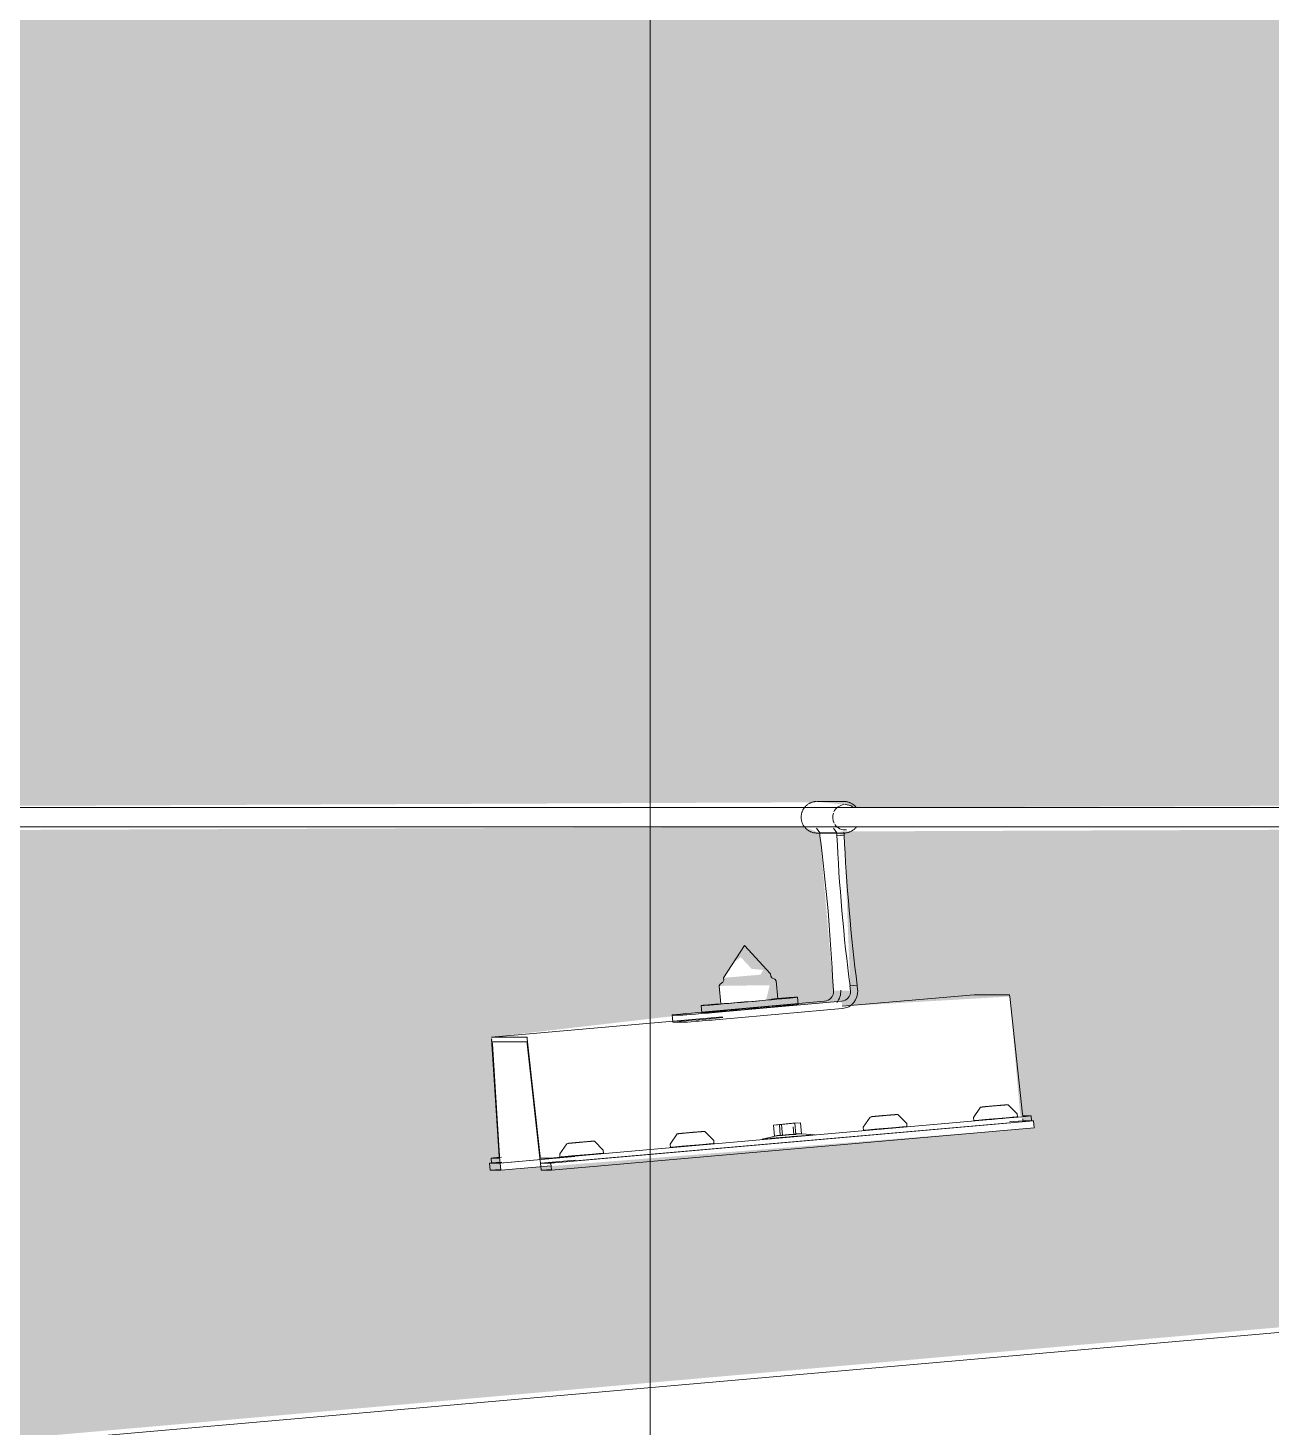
# Model space of a CAD drawing. Header units: millimetres. Extents: x 4237772 to 4686020, y -673 to 29459.
# Drawn here: x 4475789 to 4476301, y 16745 to 17320 of the extents above; entities that cross this region are included whole.
import ezdxf

# ---------------------------------------------------------------- set-up
doc = ezdxf.new("R2010")
doc.units = ezdxf.units.MM
for name, color, linetype, lineweight in [('A-ROOF', 132, 'Continuous', 5), ('A-ROOF-PATT', 132, 'Continuous', 5), ('G-ANNO-TEXT', 231, 'Continuous', 5), ('Q-SPCQ', 91, 'Continuous', 5)]:
    doc.layers.add(name, color=color, linetype=linetype, lineweight=lineweight)

# ---------------------------------------------------------------- blocks, each defined once
blk = doc.blocks.new('Static Line_Sayfa_Metal Deck_Pan Mount - Up to 15 _ pitch - Max 2 Users-1845874-SECTION - GRIDS B1-B2')
at = {"layer": 'Q-SPCQ'}
for p, q in [((4450497.29, 17002.38), (4450486.22, 17002.38)), ((4450997.18, 16999.88), (4442911.68, 16999.88)), ((4442911.68, 16991.88), (4450997.18, 16991.88)), ((4450487.33, 16989.44), (4450485.97, 16991.39)), ((4450492.95, 16991.39), (4450494.31, 16989.44)), ((4450486.22, 16989.38), (4450497.29, 16989.38)), ((4450487.43, 16988.28), (4450487.33, 16989.44)), ((4450487.33, 16989.44), (4450494.31, 16989.44)), ((4450494.31, 16989.44), (4450494.41, 16988.28)), ((4450494.41, 16988.28), (4450497.39, 16988.54)), ((4450497.39, 16988.54), (4450497.28, 16989.7)), ((4450447.77, 16929.87), (4450456.36, 16943.08)), ((4450467.1, 16931.55), (4450456.36, 16943.08)), ((4450446.01, 16926.54), (4450446.36, 16927.29)), ((4450447.51, 16928.1), (4450446.36, 16927.29)), ((4450447.86, 16928.84), (4450447.51, 16928.1)), ((4450447.77, 16929.87), (4450447.86, 16928.84)), ((4450467.19, 16930.53), (4450467.1, 16931.55)), ((4450467.19, 16930.53), (4450467.66, 16929.85)), ((4450468.94, 16929.26), (4450467.66, 16929.85)), ((4450469.42, 16928.58), (4450468.94, 16929.26)), ((4450470.06, 16921.19), (4450469.42, 16928.58)), ((4450446.01, 16926.54), (4450446.65, 16919.15)), ((4450478.42, 16918.9), (4450478.15, 16921.89)), ((4450492.98, 16924.52), (4450492.81, 16926.51)), ((4450550.88, 16922.91), (4450496.52, 16918.13)), ((4450502.77, 16926.77), (4450499.79, 16926.51)), ((4450499.79, 16926.51), (4450499.97, 16924.52)), ((4450502.94, 16924.78), (4450502.77, 16926.77)), ((4450550.88, 16922.91), (4450565.35, 16922.91)), ((4450565.5, 16922.16), (4450570.8, 16873.84)), ((4450438.55, 16918.44), (4450438.82, 16915.45)), ((4450440.24, 16915.87), (4450489.36, 16920.19)), ((4450496.34, 16920.19), (4450447.22, 16915.87)), ((4450447.48, 16912.88), (4450496.6, 16917.2)), ((4450447.4, 16913.82), (4450352.4, 16905.47)), ((4450426.6, 16914.57), (4450426.86, 16911.58)), ((4450426.66, 16914.56), (4450431.03, 16914.56)), ((4450426.92, 16911.58), (4450431.29, 16911.58)), ((4450447.43, 16913.49), (4450440.5, 16912.88)), ((4450352.38, 16904.73), (4450355.5, 16856.41)), ((4450366.87, 16905.47), (4450352.4, 16905.47)), ((4450372.32, 16856.41), (4450367.02, 16904.73)), ((4450355.81, 16854.42), (4450352.69, 16902.73)), ((4450352.71, 16903.48), (4450366.91, 16903.48)), ((4450367.06, 16902.73), (4450372.36, 16854.42)), ((4450575.28, 16871.1), (4450376.81, 16853.67)), ((4450565.19, 16872.22), (4450386.56, 16856.54)), ((4450565.36, 16870.23), (4450386.73, 16854.54)), ((4450470.73, 16869.53), (4450468.27, 16869.28)), ((4450468.27, 16869.28), (4450471.57, 16869.53)), ((4450476.31, 16870.02), (4450470.73, 16869.53)), ((4450470.73, 16869.53), (4450471.13, 16864.96)), ((4450471.57, 16869.53), (4450477.15, 16870.02)), ((4450471.57, 16869.53), (4450471.97, 16864.96)), ((4450479.5, 16870.27), (4450476.31, 16870.02)), ((4450477.15, 16870.02), (4450479.5, 16870.27)), ((4450477.15, 16870.02), (4450477.55, 16865.48)), ((4450479.9, 16865.73), (4450479.5, 16870.27)), ((4450523.22, 16868.65), (4450523.11, 16869.96)), ((4450550.57, 16872.38), (4450550.68, 16871.07)), ((4450565.33, 16870.61), (4450570.92, 16871.1)), ((4450568.62, 16872.63), (4450568.5, 16873.95)), ((4450570.92, 16871.1), (4450575.28, 16871.1)), ((4450570.95, 16873.1), (4450574.24, 16873.1)), ((4450574.41, 16871.1), (4450570.99, 16871.1)), ((4450574.45, 16871.1), (4450574.28, 16873.09)), ((4450575.28, 16871.1), (4450575.54, 16868.12)), ((4450575.54, 16868.12), (4450377.07, 16850.68)), ((4450469.02, 16864.78), (4450463.62, 16863.43)), ((4450468.27, 16869.28), (4450468.67, 16864.68)), ((4450472.04, 16864.12), (4450468.74, 16863.87)), ((4450468.74, 16863.87), (4450471.2, 16864.12)), ((4450471.2, 16864.12), (4450476.78, 16864.61)), ((4450477.62, 16864.61), (4450472.04, 16864.12)), ((4450476.43, 16868.62), (4450476.7, 16865.48)), ((4450476.78, 16864.61), (4450479.97, 16864.86)), ((4450479.97, 16864.86), (4450477.62, 16864.61)), ((4450485.51, 16865.34), (4450479.81, 16865.74)), ((4450505.18, 16868.4), (4450505.29, 16867.09)), ((4450398.44, 16857.69), (4450398.33, 16859)), ((4450425.79, 16861.42), (4450425.9, 16860.11)), ((4450443.83, 16861.68), (4450443.72, 16862.99)), ((4450355.83, 16854.05), (4450351.5, 16853.67)), ((4450355.86, 16853.67), (4450351.5, 16853.67)), ((4450351.5, 16853.67), (4450351.76, 16850.68)), ((4450352.16, 16855.67), (4450352.33, 16853.68)), ((4450355.48, 16855.67), (4450352.2, 16855.67)), ((4450352.37, 16853.67), (4450355.79, 16853.67)), ((4450355.79, 16853.67), (4450386.57, 16856.38)), ((4450355.86, 16853.67), (4450386.57, 16856.37)), ((4450356.12, 16850.68), (4450355.86, 16853.67)), ((4450376.91, 16852.51), (4450356.12, 16850.68)), ((4450372.44, 16853.67), (4450386.7, 16854.92)), ((4450372.44, 16853.67), (4450372.7, 16850.68)), ((4450376.81, 16853.67), (4450372.44, 16853.67)), ((4450375.76, 16855.67), (4450372.47, 16855.67)), ((4450372.51, 16853.67), (4450375.93, 16853.67)), ((4450377.07, 16850.68), (4450376.81, 16853.67)), ((4450380.39, 16857.44), (4450380.51, 16856.13)), ((4450356.09, 16851.06), (4450351.76, 16850.68)), ((4450351.76, 16850.68), (4450356.12, 16850.68)), ((4450377.03, 16851.06), (4450372.7, 16850.68)), ((4450372.7, 16850.68), (4450377.07, 16850.68))]:
    blk.add_line(p, q, dxfattribs=at)
at = {"layer": 'Q-SPCQ', "flags": 128}
for points in [[(4450485.65, 17002.35), (4450485.39, 17002.32), (4450485.13, 17002.29), (4450484.87, 17002.24), (4450484.62, 17002.18), (4450484.37, 17002.11), (4450484.12, 17002.03), (4450483.87, 17001.94), (4450483.63, 17001.84), (4450483.39, 17001.73), (4450483.16, 17001.61), (4450482.93, 17001.49), (4450482.71, 17001.35), (4450482.49, 17001.21), (4450482.28, 17001.05), (4450482.08, 17000.89), (4450481.88, 17000.72), (4450481.69, 17000.54), (4450481.5, 17000.36), (4450481.33, 17000.17), (4450481.16, 16999.97), (4450481, 16999.76), (4450480.85, 16999.55), (4450480.71, 16999.34), (4450480.57, 16999.11), (4450480.45, 16998.89), (4450480.33, 16998.65), (4450480.23, 16998.42), (4450480.13, 16998.18), (4450480.04, 16997.93), (4450479.97, 16997.69), (4450479.9, 16997.44), (4450479.84, 16997.18), (4450479.79, 16996.93), (4450479.76, 16996.67), (4450479.73, 16996.42), (4450479.71, 16996.16), (4450479.71, 16995.9), (4450479.71, 16995.64), (4450479.73, 16995.38), (4450479.75, 16995.13), (4450479.79, 16994.87), (4450479.83, 16994.62), (4450479.89, 16994.36), (4450479.95, 16994.11), (4450480.03, 16993.87), (4450480.11, 16993.62), (4450480.21, 16993.38), (4450480.31, 16993.14), (4450480.43, 16992.91), (4450480.55, 16992.68), (4450480.68, 16992.46), (4450480.82, 16992.24), (4450480.97, 16992.03), (4450481.13, 16991.82), (4450481.3, 16991.62), (4450481.47, 16991.43), (4450481.65, 16991.24), (4450481.84, 16991.07), (4450482.04, 16990.89), (4450482.24, 16990.73), (4450482.45, 16990.58), (4450482.67, 16990.43), (4450482.89, 16990.29), (4450483.12, 16990.16), (4450483.35, 16990.04), (4450483.59, 16989.93), (4450483.83, 16989.83), (4450484.07, 16989.74), (4450484.32, 16989.66), (4450484.57, 16989.59), (4450484.83, 16989.53), (4450485.09, 16989.48), (4450485.34, 16989.44), (4450485.61, 16989.41), (4450485.87, 16989.39), (4450486.13, 16989.38), (4450486.22, 16989.38)], [(4450485.96, 17002.37), (4450485.7, 17002.36), (4450485.65, 17002.35)], [(4450502.38, 16999.93), (4450502.21, 17000.13), (4450502.04, 17000.33), (4450501.86, 17000.51), (4450501.67, 17000.69), (4450501.47, 17000.86), (4450501.27, 17001.02), (4450501.06, 17001.18), (4450500.84, 17001.33), (4450500.62, 17001.46), (4450500.39, 17001.59), (4450500.16, 17001.71), (4450499.92, 17001.82), (4450499.68, 17001.92), (4450499.44, 17002.01), (4450499.19, 17002.1), (4450498.94, 17002.17), (4450498.68, 17002.23), (4450498.43, 17002.28), (4450498.17, 17002.32), (4450497.91, 17002.35), (4450497.65, 17002.37), (4450497.38, 17002.38), (4450497.29, 17002.38)], [(4450497.86, 16989.4), (4450498.12, 16989.43), (4450498.38, 16989.47), (4450498.64, 16989.52), (4450498.89, 16989.58), (4450499.14, 16989.65), (4450499.39, 16989.73), (4450499.64, 16989.82), (4450499.88, 16989.92), (4450500.12, 16990.02), (4450500.35, 16990.14), (4450500.58, 16990.27), (4450500.8, 16990.41), (4450501.02, 16990.55), (4450501.23, 16990.7), (4450501.44, 16990.87), (4450501.63, 16991.04), (4450501.82, 16991.21), (4450502.01, 16991.4), (4450502.18, 16991.59), (4450502.35, 16991.79), (4450502.51, 16991.99)], [(4450497.29, 16989.38), (4450497.55, 16989.38), (4450497.81, 16989.4), (4450497.86, 16989.4)], [(4450550.57, 16872.38), (4450553.48, 16876.59), (4450553.85, 16876.68), (4450554, 16876.7), (4450554.09, 16876.71), (4450554.16, 16876.72), (4450554.23, 16876.73), (4450554.3, 16876.74), (4450554.37, 16876.75), (4450554.45, 16876.76), (4450554.53, 16876.76), (4450554.62, 16876.77), (4450554.72, 16876.78), (4450554.82, 16876.79), (4450554.92, 16876.8), (4450555.04, 16876.82), (4450555.15, 16876.83), (4450555.28, 16876.84), (4450555.41, 16876.85), (4450555.55, 16876.87), (4450555.69, 16876.88), (4450555.84, 16876.89), (4450555.99, 16876.91), (4450556.15, 16876.92), (4450556.31, 16876.94), (4450556.48, 16876.95), (4450556.65, 16876.97), (4450556.82, 16876.98), (4450557, 16877), (4450557.18, 16877.02), (4450557.37, 16877.03), (4450557.56, 16877.05), (4450557.75, 16877.07), (4450557.94, 16877.08), (4450558.14, 16877.1), (4450558.33, 16877.12), (4450558.53, 16877.14), (4450558.73, 16877.15), (4450558.93, 16877.17), (4450559.13, 16877.19), (4450559.33, 16877.21), (4450559.53, 16877.22), (4450559.73, 16877.24), (4450559.93, 16877.26), (4450560.12, 16877.28), (4450560.32, 16877.29), (4450560.51, 16877.31), (4450560.71, 16877.32), (4450560.9, 16877.34), (4450561.08, 16877.36), (4450561.27, 16877.37), (4450561.45, 16877.39), (4450561.63, 16877.4), (4450561.8, 16877.42), (4450561.97, 16877.43), (4450562.13, 16877.44), (4450562.29, 16877.46), (4450562.45, 16877.47), (4450562.6, 16877.48), (4450562.75, 16877.49), (4450562.89, 16877.5), (4450563.02, 16877.51), (4450563.15, 16877.52), (4450563.27, 16877.53), (4450563.39, 16877.54), (4450563.5, 16877.55), (4450563.6, 16877.56), (4450563.7, 16877.57), (4450563.79, 16877.57), (4450563.88, 16877.58), (4450563.96, 16877.58), (4450564.03, 16877.59), (4450564.1, 16877.59), (4450564.17, 16877.6), (4450564.24, 16877.6), (4450564.32, 16877.6), (4450564.43, 16877.61), (4450564.49, 16877.61)], [(4450568.5, 16873.95), (4450564.91, 16877.59), (4450564.52, 16877.61), (4450564.49, 16877.61)], [(4450505.18, 16868.4), (4450508.09, 16872.6), (4450508.46, 16872.69), (4450508.61, 16872.71), (4450508.7, 16872.73), (4450508.77, 16872.74), (4450508.84, 16872.74), (4450508.91, 16872.75), (4450508.98, 16872.76), (4450509.06, 16872.77), (4450509.14, 16872.78), (4450509.23, 16872.79), (4450509.32, 16872.8), (4450509.42, 16872.81), (4450509.53, 16872.82), (4450509.64, 16872.83), (4450509.76, 16872.84), (4450509.89, 16872.85), (4450510.02, 16872.87), (4450510.16, 16872.88), (4450510.3, 16872.89), (4450510.45, 16872.91), (4450510.6, 16872.92), (4450510.76, 16872.94), (4450510.92, 16872.95), (4450511.09, 16872.97), (4450511.26, 16872.98), (4450511.43, 16873), (4450511.61, 16873.01), (4450511.79, 16873.03), (4450511.98, 16873.05), (4450512.17, 16873.06), (4450512.36, 16873.08), (4450512.55, 16873.1), (4450512.74, 16873.12), (4450512.94, 16873.13), (4450513.14, 16873.15), (4450513.34, 16873.17), (4450513.54, 16873.19), (4450513.74, 16873.2), (4450513.94, 16873.22), (4450514.14, 16873.24), (4450514.34, 16873.25), (4450514.54, 16873.27), (4450514.73, 16873.29), (4450514.93, 16873.31), (4450515.12, 16873.32), (4450515.32, 16873.34), (4450515.51, 16873.35), (4450515.69, 16873.37), (4450515.88, 16873.39), (4450516.06, 16873.4), (4450516.23, 16873.42), (4450516.41, 16873.43), (4450516.58, 16873.44), (4450516.74, 16873.46), (4450516.9, 16873.47), (4450517.06, 16873.48), (4450517.21, 16873.5), (4450517.35, 16873.51), (4450517.49, 16873.52), (4450517.63, 16873.53), (4450517.76, 16873.54), (4450517.88, 16873.55), (4450518, 16873.56), (4450518.11, 16873.56), (4450518.21, 16873.57), (4450518.31, 16873.58), (4450518.4, 16873.59), (4450518.49, 16873.59), (4450518.57, 16873.6), (4450518.64, 16873.6), (4450518.71, 16873.61), (4450518.78, 16873.61), (4450518.85, 16873.61), (4450518.93, 16873.62), (4450519.04, 16873.62), (4450519.1, 16873.62)], [(4450523.11, 16869.96), (4450519.52, 16873.6), (4450519.13, 16873.62), (4450519.1, 16873.62)], [(4450425.79, 16861.42), (4450428.69, 16865.63), (4450429.07, 16865.72), (4450429.21, 16865.74), (4450429.31, 16865.75), (4450429.38, 16865.76), (4450429.45, 16865.77), (4450429.52, 16865.78), (4450429.59, 16865.79), (4450429.67, 16865.8), (4450429.75, 16865.81), (4450429.84, 16865.82), (4450429.93, 16865.82), (4450430.03, 16865.83), (4450430.14, 16865.85), (4450430.25, 16865.86), (4450430.37, 16865.87), (4450430.5, 16865.88), (4450430.63, 16865.89), (4450430.76, 16865.91), (4450430.91, 16865.92), (4450431.05, 16865.93), (4450431.21, 16865.95), (4450431.36, 16865.96), (4450431.53, 16865.98), (4450431.69, 16865.99), (4450431.87, 16866.01), (4450432.04, 16866.02), (4450432.22, 16866.04), (4450432.4, 16866.06), (4450432.59, 16866.07), (4450432.77, 16866.09), (4450432.97, 16866.11), (4450433.16, 16866.13), (4450433.35, 16866.14), (4450433.55, 16866.16), (4450433.75, 16866.18), (4450433.95, 16866.2), (4450434.15, 16866.21), (4450434.35, 16866.23), (4450434.55, 16866.25), (4450434.75, 16866.27), (4450434.95, 16866.28), (4450435.14, 16866.3), (4450435.34, 16866.32), (4450435.54, 16866.33), (4450435.73, 16866.35), (4450435.92, 16866.37), (4450436.11, 16866.38), (4450436.3, 16866.4), (4450436.48, 16866.41), (4450436.67, 16866.43), (4450436.84, 16866.44), (4450437.02, 16866.46), (4450437.19, 16866.47), (4450437.35, 16866.48), (4450437.51, 16866.5), (4450437.67, 16866.51), (4450437.82, 16866.52), (4450437.96, 16866.53), (4450438.1, 16866.55), (4450438.24, 16866.56), (4450438.37, 16866.57), (4450438.49, 16866.58), (4450438.6, 16866.58), (4450438.71, 16866.59), (4450438.82, 16866.6), (4450438.92, 16866.61), (4450439.01, 16866.61), (4450439.09, 16866.62), (4450439.17, 16866.62), (4450439.25, 16866.63), (4450439.32, 16866.63), (4450439.39, 16866.64), (4450439.46, 16866.64), (4450439.54, 16866.64), (4450439.65, 16866.65), (4450439.71, 16866.65)], [(4450443.72, 16862.99), (4450440.13, 16866.63), (4450439.74, 16866.65), (4450439.71, 16866.65)], [(4450380.39, 16857.44), (4450383.3, 16861.64), (4450383.68, 16861.73), (4450383.82, 16861.76), (4450383.91, 16861.77), (4450383.99, 16861.78), (4450384.06, 16861.79), (4450384.13, 16861.79), (4450384.2, 16861.8), (4450384.28, 16861.81), (4450384.36, 16861.82), (4450384.45, 16861.83), (4450384.54, 16861.84), (4450384.64, 16861.85), (4450384.75, 16861.86), (4450384.86, 16861.87), (4450384.98, 16861.88), (4450385.11, 16861.89), (4450385.24, 16861.91), (4450385.37, 16861.92), (4450385.52, 16861.93), (4450385.66, 16861.95), (4450385.82, 16861.96), (4450385.97, 16861.98), (4450386.14, 16861.99), (4450386.3, 16862.01), (4450386.47, 16862.02), (4450386.65, 16862.04), (4450386.83, 16862.05), (4450387.01, 16862.07), (4450387.2, 16862.09), (4450387.38, 16862.1), (4450387.57, 16862.12), (4450387.77, 16862.14), (4450387.96, 16862.16), (4450388.16, 16862.17), (4450388.36, 16862.19), (4450388.56, 16862.21), (4450388.76, 16862.23), (4450388.96, 16862.24), (4450389.16, 16862.26), (4450389.36, 16862.28), (4450389.55, 16862.3), (4450389.75, 16862.31), (4450389.95, 16862.33), (4450390.15, 16862.35), (4450390.34, 16862.36), (4450390.53, 16862.38), (4450390.72, 16862.4), (4450390.91, 16862.41), (4450391.09, 16862.43), (4450391.27, 16862.44), (4450391.45, 16862.46), (4450391.62, 16862.47), (4450391.79, 16862.48), (4450391.96, 16862.5), (4450392.12, 16862.51), (4450392.28, 16862.52), (4450392.43, 16862.54), (4450392.57, 16862.55), (4450392.71, 16862.56), (4450392.85, 16862.57), (4450392.97, 16862.58), (4450393.1, 16862.59), (4450393.21, 16862.6), (4450393.32, 16862.61), (4450393.43, 16862.61), (4450393.53, 16862.62), (4450393.62, 16862.63), (4450393.7, 16862.63), (4450393.78, 16862.64), (4450393.86, 16862.64), (4450393.93, 16862.65), (4450394, 16862.65), (4450394.07, 16862.65), (4450394.15, 16862.66), (4450394.26, 16862.66), (4450394.32, 16862.66)], [(4450398.33, 16859), (4450394.73, 16862.64), (4450394.35, 16862.66), (4450394.32, 16862.66)]]:
    blk.add_lwpolyline(points, dxfattribs=at)
at = {"layer": 'Q-SPCQ'}
for centre, major_axis, ratio, start_param, end_param in [((4450497.86, 16995.88), (0, 5.22), 0.996185, 1.238237, 2.050418), ((4450497.86, 16995.88), (0, 5.22), 0.996185, 0.087266, 1.134464), ((4450497.86, 16995.88), (0, 5.22), 0.996185, 5.653302, 6.283185), ((4450497.86, 16995.88), (0, 5.22), 0.996185, 2.181662, 3.228859), ((4450484.64, 16957.39), (-6.12, 69.73), 0.086937, 4.245971, 5.163537), ((4450502.58, 16957.39), (-6.12, 69.73), 0.086937, 1.104378, 2.021944), ((4450505.56, 16957.66), (-6.12, 69.73), 0.086937, 1.104378, 2.021944), ((4450458.35, 16920.17), (19.8, 1.73), 0.007606, 3.228642, 6.370235), ((4450458.35, 16920.17), (11.71, 1.02), 0.007606, 3.228642, 6.370235), ((4450458.35, 16920.17), (19.8, 1.73), 0.007606, 0.08705, 1.087751), ((4450458.35, 16920.17), (11.71, 1.02), 0.007606, 0.08705, 0.620852), ((4450489.01, 16924.17), (0, 4), 0.996185, 3.228859, 4.799655), ((4450489.01, 16924.17), (0, 7), 0.996185, 4.014257, 4.799655), ((4450496, 16924.17), (0, 4), 0.996185, 3.228859, 4.799655), ((4450496, 16924.17), (0, 7), 0.996185, 3.228859, 4.799655), ((4450565.44, 16921.91), (-0.087, 0.996), 0.086937, 4.956913, 6.055777), ((4450441.55, 16915.87), (14.94, 1.3), 0.007606, 1.657846, 3.228642), ((4450445.91, 16915.87), (14.94, 1.3), 0.007606, 3.228642, 4.799439), ((4450458.62, 16917.18), (19.8, 1.73), 0.007606, 0.08705, 3.228642), ((4450458.35, 16920.17), (19.8, 1.73), 0.007606, 2.238558, 3.228642), ((4450458.62, 16917.18), (19.8, 1.73), 0.007606, 3.228642, 6.370235), ((4450441.81, 16912.88), (14.94, 1.3), 0.007606, 1.657846, 3.228642), ((4450446.17, 16912.88), (14.94, 1.3), 0.007606, 3.228642, 4.799439), ((4450366.96, 16904.48), (-0.087, 0.996), 0.086937, 4.956913, 6.27555), ((4450352.8, 16902.49), (-0.087, 0.996), 0.086937, 0.212138, 1.311002), ((4450367, 16902.49), (-0.087, 0.996), 0.086937, 4.956913, 6.27555), ((4450559.65, 16871.85), (8.97, 0.78), 0.007606, 0.08705, 3.228642), ((4450559.65, 16871.85), (8.97, 0.78), 0.007606, 3.228642, 6.370235), ((4450564.31, 16872.22), (9.96, 0.87), 0.007606, 4.799439, 6.370235), ((4450570.86, 16874.09), (-0.087, 0.996), 0.086937, 1.815321, 2.914185), ((4450570.9, 16872.1), (-0.087, 0.996), 0.086937, 1.815321, 3.133958), ((4450564.49, 16870.23), (9.96, 0.87), 0.007606, 5.584837, 6.370235), ((4450474.56, 16864.38), (10.96, 0.96), 0.007606, 0.08705, 3.228642), ((4450474.56, 16864.38), (10.96, 0.96), 0.007606, 3.228642, 4.27584), ((4450474.56, 16864.38), (10.96, 0.96), 0.007606, 5.323037, 6.370235), ((4450514.26, 16867.87), (8.97, 0.78), 0.007606, 0.08705, 3.228642), ((4450514.26, 16867.87), (8.97, 0.78), 0.007606, 3.228642, 6.370235), ((4450434.87, 16860.89), (8.97, 0.78), 0.007606, 0.08705, 3.228642), ((4450434.87, 16860.89), (8.97, 0.78), 0.007606, 3.228642, 6.370235), ((4450362.12, 16856.54), (9.96, 0.87), 0.007606, 2.181445, 3.228642), ((4450362.29, 16854.54), (9.96, 0.87), 0.007606, 2.181445, 3.228642), ((4450355.4, 16856.66), (-0.087, 0.996), 0.086937, 3.141593, 4.452595), ((4450355.71, 16854.67), (-0.087, 0.996), 0.086937, 3.141593, 4.452595), ((4450372.38, 16856.66), (-0.087, 0.996), 0.086937, 1.815321, 3.133958), ((4450372.42, 16854.67), (-0.087, 0.996), 0.086937, 1.815321, 3.133958), ((4450385.68, 16856.54), (9.96, 0.87), 0.007606, 3.228642, 4.799439), ((4450385.86, 16854.54), (9.96, 0.87), 0.007606, 3.228642, 4.01404), ((4450389.47, 16856.91), (8.97, 0.78), 0.007606, 0.08705, 3.228642), ((4450389.47, 16856.91), (8.97, 0.78), 0.007606, 3.228642, 6.370235)]:
    blk.add_ellipse(centre, major_axis=major_axis, ratio=ratio, start_param=start_param, end_param=end_param, dxfattribs=at)
for points in [[(4450468.67, 16864.68), (4450469.21, 16864.8), (4450470.31, 16864.98), (4450471.41, 16864.99), (4450471.97, 16864.96)], [(4450471.13, 16864.96), (4450470.71, 16864.99), (4450469.88, 16864.98), (4450469.07, 16864.8), (4450468.67, 16864.68)], [(4450476.7, 16865.48), (4450475.77, 16865.47), (4450473.9, 16865.38), (4450472.05, 16865.13), (4450471.13, 16864.96)], [(4450471.97, 16864.96), (4450472.89, 16865.13), (4450474.75, 16865.38), (4450476.61, 16865.47), (4450477.55, 16865.48)], [(4450479.9, 16865.73), (4450479.36, 16865.77), (4450478.29, 16865.76), (4450477.23, 16865.6), (4450476.7, 16865.48)], [(4450477.55, 16865.48), (4450477.93, 16865.6), (4450478.71, 16865.76), (4450479.5, 16865.77), (4450479.9, 16865.73)]]:
    blk.add_open_spline(points, degree=3, dxfattribs=at)

msp = doc.modelspace()

# ---------------------------------------------------------------- hatches: boundary and pattern name
at = {"layer": 'A-ROOF-PATT'}
h = msp.add_hatch(dxfattribs=at)
h.set_pattern_fill('FP_183', color=256, style=0, pattern_type=2)
h.set_pattern_definition([(5.019, (59903.924, -378081.246), (-29.0603916845, -0.0003814649), [])])
h.paths.add_polyline_path([(4477079.2, 16918.64), (4477084.44, 16918.64), (4477084.87, 16916.32), (4477115.37, 16921.32), (4477114.35, 16921.41), (4477079.63, 16918.68)])
h.paths.add_polyline_path([(4464338.94, 15733.24), (4477195.52, 16864.57), (4477195.19, 16867.26), (4477183.33, 16868.2), (4477177.84, 16870.19), (4477175.93, 16875.11), (4477155.31, 16915.27), (4477064.01, 16907.25), (4477047.92, 16852.55), (4476983.02, 16848.85), (4476982.75, 16850.06), (4476957.7, 16848.85), (4476957.44, 16854.85), (4476999.89, 16859.1), (4477013.49, 16910.06), (4477074.25, 16915.39), (4477073.96, 16918.64), (4477098, 16920.86), (4477098.11, 16932.14), (4477120.5, 16933.66), (4477121.51, 16922.82), (4477136.52, 16922.67), (4477136.91, 16920.89), (4477157.13, 16922.67), (4477205.3, 16922.67), (4477228.3, 16878.1), (4477228.66, 16878.1), (4477225.92, 16936), (4477227.75, 16935.09), (4477229.71, 16932.44), (4477229.28, 16928.39), (4477234.99, 16878.1), (4477270.46, 16876.44), (4477270.32, 16872.08), (4477234.54, 16868.2), (4477234.99, 16865.82), (4486516.72, 17680.98), (4486463.48, 17680.99), (4476807.83, 17680.95), (4469065.64, 16999.86), (4469543.41, 17002.03), (4469543.88, 17002.35), (4469555.63, 17001.08), (4469560.6, 16999.86), (4470048.75, 17002.03), (4470049.21, 17002.35), (4470060.96, 17001.08), (4470065.68, 16999.86), (4470554.08, 17002.03), (4470554.54, 17002.35), (4470566.3, 17001.08), (4470571.01, 16999.86), (4471059.41, 17002.03), (4471059.88, 17002.35), (4471071.63, 17001.08), (4471076.34, 16999.86), (4471564.75, 17002.03), (4471565.21, 17002.35), (4471576.96, 17001.08), (4471581.67, 16999.86), (4472070.08, 17002.03), (4472070.54, 17002.35), (4472082.3, 17001.08), (4472087.01, 16999.86), (4472575.41, 17002.03), (4472575.87, 17002.35), (4472587.63, 17001.08), (4472592.34, 16999.86), (4473080.74, 17002.03), (4473081.21, 17002.35), (4473092.96, 17001.08), (4473097.67, 16999.86), (4473586.08, 17002.03), (4473586.54, 17002.35), (4473598.29, 17001.08), (4473603.01, 16999.86), (4474091.41, 17002.03), (4474091.87, 17002.35), (4474103.63, 17001.08), (4474108.34, 16999.86), (4474596.74, 17002.03), (4474597.21, 17002.35), (4474608.96, 17001.08), (4474613.67, 16999.86), (4475102.07, 17002.03), (4475102.54, 17002.35), (4475114.29, 17001.08), (4475119, 16999.86), (4475607.41, 17002.03), (4475607.87, 17002.35), (4475619.63, 17001.08), (4475624.34, 16999.86), (4476112.74, 17002.03), (4476113.2, 17002.35), (4476124.96, 17001.08), (4476129.67, 16999.86), (4476618.07, 17002.03), (4476622.44, 17002.35), (4476630.29, 17001.08), (4476635.2, 16996.57), (4476633.44, 16992.25), (4476627.29, 16987.69), (4476629.35, 16988.46), (4476630.28, 16988.28), (4476632.85, 16924.52), (4476625.86, 16924.52), (4476620.21, 16989.4), (4476616.94, 16990.68), (4476613.8, 16991.89), (4476124.02, 16990.05), (4476121.86, 16989.4), (4476124.02, 16988.46), (4476124.95, 16988.28), (4476127.51, 16924.52), (4476120.53, 16924.52), (4476114.87, 16989.4), (4476111.61, 16990.68), (4476108.46, 16991.89), (4475618.68, 16990.05), (4475616.52, 16989.4), (4475618.68, 16988.46), (4475619.61, 16988.28), (4475622.18, 16924.52), (4475615.1, 16926.18), (4475609.54, 16989.4), (4475606.27, 16990.68), (4475603.13, 16991.89), (4475113.35, 16990.05), (4475111.19, 16989.4), (4475113.35, 16988.46), (4475114.28, 16988.28), (4475116.85, 16924.52), (4475109.87, 16924.52), (4475104.21, 16989.4), (4475100.94, 16990.68), (4475097.8, 16991.89), (4474608.02, 16990.05), (4474605.86, 16989.4), (4474608.02, 16988.46), (4474608.95, 16988.28), (4474611.51, 16924.52), (4474604.53, 16924.52), (4474598.87, 16989.4), (4474595.61, 16990.68), (4474592.47, 16991.89), (4474102.68, 16990.05), (4474100.53, 16989.4), (4474102.68, 16988.46), (4474103.62, 16988.28), (4474106.18, 16924.52), (4474099.2, 16924.52), (4474093.54, 16989.4), (4474090.28, 16990.68), (4474087.13, 16991.89), (4473597.35, 16990.05), (4473595.19, 16989.4), (4473597.35, 16988.46), (4473598.28, 16988.28), (4473600.85, 16924.52), (4473593.87, 16924.52), (4473588.21, 16989.4), (4473584.94, 16990.68), (4473581.8, 16991.89), (4473092.02, 16990.05), (4473089.91, 16988.54), (4473092.02, 16988.46), (4473092.95, 16988.28), (4473095.52, 16924.52), (4473088.53, 16924.52), (4473082.88, 16989.4), (4473079.61, 16990.68), (4473076.47, 16991.89), (4472586.69, 16990.05), (4472584.58, 16988.54), (4472586.69, 16988.46), (4472587.62, 16988.28), (4472590.18, 16924.52), (4472583.2, 16924.52), (4472577.54, 16989.4), (4472574.28, 16990.68), (4472571.13, 16991.89), (4472081.35, 16990.05), (4472079.24, 16988.54), (4472081.35, 16988.46), (4472082.29, 16988.28), (4472084.85, 16924.52), (4472077.87, 16924.52), (4472072.21, 16989.4), (4472068.94, 16990.68), (4472065.8, 16991.89), (4471576.02, 16990.05), (4471573.91, 16988.54), (4471576.02, 16988.46), (4471576.95, 16988.28), (4471579.52, 16924.52), (4471572.54, 16924.52), (4471566.88, 16989.4), (4471563.61, 16990.68), (4471560.47, 16991.89), (4471070.69, 16990.05), (4471068.58, 16988.54), (4471070.69, 16988.46), (4471071.62, 16988.28), (4471074.18, 16924.52), (4471067.2, 16924.52), (4471061.54, 16989.4), (4471058.28, 16990.68), (4471055.14, 16991.89), (4470565.35, 16990.05), (4470563.2, 16989.4), (4470565.35, 16988.46), (4470566.29, 16988.28), (4470568.85, 16924.52), (4470561.87, 16924.52), (4470556.21, 16989.4), (4470552.95, 16990.68), (4470549.8, 16991.89), (4470060.02, 16990.05), (4470057.86, 16989.4), (4470060.02, 16988.46), (4470060.95, 16988.28), (4470063.52, 16924.52), (4470056.48, 16925.41), (4470050.88, 16989.4), (4470047.61, 16990.68), (4470044.47, 16991.89), (4469554.69, 16990.05), (4469552.53, 16989.4), (4469554.69, 16988.46), (4469555.62, 16988.28), (4469558.19, 16924.52), (4469551.2, 16924.52), (4469545.55, 16989.4), (4469542.28, 16990.68), (4469539.14, 16991.89), (4469049.36, 16990.05), (4469047.25, 16988.54), (4469049.36, 16988.46), (4469050.29, 16988.28), (4469052.85, 16924.52), (4469045.87, 16924.52), (4469040.21, 16989.4), (4469036.95, 16990.68), (4469033.81, 16991.89), (4468948.43, 16990.68), (4468547.22, 16955.44), (4468548.54, 16926.62), (4468547.32, 16926.77), (4468547.52, 16924.52), (4468540.54, 16924.52), (4468538.3, 16954.66), (4468111.85, 16917.2), (4468131.75, 16878.1), (4468174.5, 16876.1), (4468174.33, 16872.08), (4468107.34, 16868.2), (4468107.08, 16869.41), (4468082.02, 16868.2), (4468079.94, 16875.11), (4468062.4, 16912.86), (4467967.29, 16904.51), (4467951.93, 16852.55), (4467887.02, 16848.85), (4467886.76, 16850.06), (4467861.71, 16848.85), (4467861.45, 16854.85), (4467903.76, 16858.57), (4467914.79, 16899.9), (4457366.5, 15971.17), (4461821.92, 15971.17), (4459394.77, 15758.01), (4464282.84, 15733.52)])
h.paths.add_polyline_path([(4468424.62, 16850.68), (4468424.36, 16852.5), (4468403.68, 16850.68), (4468403.41, 16853.67), (4468403.28, 16855.7), (4468400.27, 16905.5), (4468478.58, 16914.56), (4468494.77, 16916.41), (4468543.9, 16920.17), (4468544.16, 16918.14), (4468613.05, 16922.16), (4468617.38, 16873.1), (4468618.94, 16871.1), (4468622.84, 16871.1), (4468622.84, 16868.09), (4468458.65, 16853.67)])
h.paths.add_polyline_path([(4468929.95, 16850.68), (4468929.69, 16852.5), (4468909.01, 16850.68), (4468908.75, 16853.67), (4468908.62, 16855.7), (4468905.6, 16905.5), (4468983.91, 16914.56), (4469000.11, 16916.41), (4469049.23, 16920.17), (4469049.49, 16918.14), (4469118.39, 16922.16), (4469122.71, 16873.1), (4469124.27, 16871.1), (4469128.17, 16871.1), (4469128.17, 16868.09), (4468963.98, 16853.67)])
h.paths.add_polyline_path([(4469435.29, 16850.68), (4469435.02, 16852.5), (4469414.34, 16850.68), (4469414.08, 16853.67), (4469413.95, 16855.7), (4469410.93, 16905.5), (4469489.24, 16914.56), (4469505.44, 16916.41), (4469554.57, 16920.17), (4469554.82, 16918.14), (4469623.72, 16922.16), (4469628.05, 16873.1), (4469629.6, 16871.1), (4469633.5, 16871.1), (4469633.5, 16868.09), (4469469.31, 16853.67)])
h.paths.add_polyline_path([(4469919.67, 16850.68), (4469919.41, 16853.67), (4469919.28, 16855.7), (4469916.26, 16905.5), (4469994.58, 16914.56), (4470010.77, 16916.41), (4470059.9, 16920.17), (4470060.16, 16918.14), (4470129.05, 16922.16), (4470133.38, 16873.1), (4470134.94, 16871.1), (4470138.84, 16871.1), (4470138.84, 16868.09), (4469930.57, 16851.64)])
h.paths.add_polyline_path([(4470951.28, 16850.68), (4470951.02, 16852.5), (4470930.34, 16850.68), (4470930.08, 16853.67), (4470929.95, 16855.7), (4470926.93, 16905.5), (4471005.24, 16914.56), (4471021.44, 16916.41), (4471070.56, 16920.17), (4471070.82, 16918.14), (4471139.72, 16922.16), (4471144.04, 16873.1), (4471145.6, 16871.1), (4471149.5, 16871.1), (4471149.5, 16868.09), (4470985.31, 16853.67)])
h.paths.add_polyline_path([(4470445.95, 16850.68), (4470445.69, 16852.5), (4470425.01, 16850.68), (4470424.75, 16853.67), (4470424.61, 16855.7), (4470421.6, 16905.5), (4470499.91, 16914.56), (4470516.11, 16916.41), (4470565.23, 16920.17), (4470565.49, 16918.14), (4470634.38, 16922.16), (4470638.71, 16873.1), (4470640.27, 16871.1), (4470644.17, 16871.1), (4470644.17, 16868.09), (4470479.98, 16853.67)])
h.paths.add_polyline_path([(4471435.67, 16850.68), (4471435.41, 16853.67), (4471435.28, 16855.7), (4471432.26, 16905.5), (4471510.58, 16914.56), (4471526.77, 16916.41), (4471575.9, 16920.17), (4471576.16, 16918.14), (4471645.05, 16922.16), (4471649.38, 16873.1), (4471650.94, 16871.1), (4471654.84, 16871.1), (4471654.84, 16868.09), (4471446.57, 16851.64)])
h.paths.add_polyline_path([(4471961.95, 16850.68), (4471961.69, 16852.5), (4471941.01, 16850.68), (4471940.74, 16853.67), (4471940.61, 16855.7), (4471937.6, 16905.5), (4472015.91, 16914.56), (4472035.42, 16916.71), (4472081.23, 16920.17), (4472081.49, 16918.14), (4472150.38, 16922.16), (4472154.71, 16873.1), (4472156.27, 16871.1), (4472160.17, 16871.1), (4472160.17, 16868.09), (4471995.98, 16853.67)])
h.paths.add_polyline_path([(4472467.28, 16850.68), (4472467.02, 16852.5), (4472446.34, 16850.68), (4472446.08, 16853.67), (4472445.95, 16855.7), (4472442.93, 16905.5), (4472521.24, 16914.56), (4472537.44, 16916.41), (4472586.56, 16920.17), (4472586.82, 16918.14), (4472655.72, 16922.16), (4472660.04, 16873.1), (4472661.6, 16871.1), (4472665.5, 16871.1), (4472665.5, 16868.09), (4472501.31, 16853.67)])
h.paths.add_polyline_path([(4472972.62, 16850.68), (4472972.35, 16852.5), (4472951.67, 16850.68), (4472951.41, 16853.67), (4472951.28, 16855.7), (4472948.26, 16905.5), (4473025.35, 16914.56), (4473042.77, 16916.41), (4473091.9, 16920.17), (4473092.15, 16918.14), (4473161.05, 16922.16), (4473165.38, 16873.1), (4473166.93, 16871.1), (4473170.83, 16871.1), (4473170.83, 16868.09), (4473006.64, 16853.67)])
h.paths.add_polyline_path([(4473983.28, 16850.68), (4473983.02, 16852.5), (4473962.34, 16850.68), (4473962.08, 16853.67), (4473961.94, 16855.7), (4473958.93, 16905.5), (4474037.24, 16914.56), (4474053.44, 16916.41), (4474102.56, 16920.17), (4474102.82, 16918.14), (4474171.71, 16922.16), (4474176.04, 16873.1), (4474177.6, 16871.1), (4474181.5, 16871.1), (4474181.5, 16868.09), (4474015.28, 16853.49)])
h.paths.add_polyline_path([(4473477.95, 16850.68), (4473477.69, 16852.5), (4473457, 16850.68), (4473456.74, 16853.67), (4473456.61, 16855.7), (4473453.59, 16905.5), (4473531.91, 16914.56), (4473548.1, 16916.41), (4473597.23, 16920.17), (4473597.49, 16918.14), (4473666.38, 16922.16), (4473670.71, 16873.1), (4473672.27, 16871.1), (4473676.17, 16871.1), (4473676.17, 16868.09), (4473511.98, 16853.67)])
h.paths.add_polyline_path([(4474488.61, 16850.68), (4474488.35, 16852.5), (4474467.67, 16850.68), (4474467.41, 16853.67), (4474467.28, 16855.7), (4474464.26, 16905.5), (4474542.57, 16914.56), (4474558.77, 16916.41), (4474607.89, 16920.17), (4474608.15, 16918.14), (4474677.05, 16922.16), (4474681.37, 16873.1), (4474682.93, 16871.1), (4474686.83, 16871.1), (4474686.83, 16868.09), (4474510.24, 16852.58)])
h.paths.add_polyline_path([(4476509.95, 16850.68), (4476509.68, 16852.5), (4476489, 16850.68), (4476488.74, 16853.67), (4476488.61, 16855.7), (4476485.59, 16905.5), (4476563.9, 16914.56), (4476580.1, 16916.41), (4476629.23, 16920.17), (4476629.48, 16918.14), (4476698.38, 16922.16), (4476702.71, 16873.1), (4476704.26, 16871.1), (4476708.16, 16871.1), (4476708.16, 16868.09), (4476543.97, 16853.67)])
h.paths.add_polyline_path([(4474973, 16850.68), (4474972.74, 16853.67), (4474972.61, 16855.7), (4474969.59, 16905.5), (4475047.91, 16914.56), (4475064.1, 16916.41), (4475113.23, 16920.17), (4475113.49, 16918.14), (4475182.38, 16922.16), (4475186.71, 16873.1), (4475188.27, 16871.1), (4475192.17, 16871.1), (4475192.17, 16868.09), (4474983.9, 16851.64)])
h.paths.add_polyline_path([(4475499.28, 16850.68), (4475499.02, 16852.5), (4475478.33, 16850.68), (4475478.07, 16853.67), (4475477.94, 16855.7), (4475474.93, 16905.5), (4475553.24, 16914.56), (4475569.43, 16916.41), (4475618.56, 16920.17), (4475618.82, 16918.14), (4475687.71, 16922.16), (4475692.04, 16873.1), (4475693.6, 16871.1), (4475697.5, 16871.1), (4475697.5, 16868.09), (4475500.17, 16850.76)])
h.paths.add_polyline_path([(4475983.67, 16850.68), (4475983.41, 16853.67), (4475983.28, 16855.7), (4475980.26, 16905.5), (4476058.57, 16914.56), (4476074.77, 16916.41), (4476123.89, 16920.17), (4476124.15, 16918.14), (4476193.05, 16922.16), (4476197.37, 16873.1), (4476198.93, 16871.1), (4476202.83, 16871.1), (4476202.83, 16868.09), (4475994.57, 16851.64)])
h.paths.add_polyline_path([(4477208.55, 16863.5), (4477208.11, 16865.31), (4477208.11, 16865.28)])
h.paths.add_polyline_path([(4477214.02, 16863.98), (4477229.69, 16866.35), (4477227.75, 16868.34), (4477213.66, 16868.2)])
h.paths.add_polyline_path([(4468999.58, 16919.14), (4468998.94, 16926.53), (4469019.69, 16926.83), (4469018.16, 16920.7), (4469000.11, 16919.18)])
h.paths.add_polyline_path([(4468494.25, 16919.14), (4468493.6, 16926.53), (4468514.36, 16926.83), (4468512.83, 16920.7), (4468494.77, 16919.18)])
h.paths.add_polyline_path([(4469504.91, 16919.14), (4469504.27, 16926.53), (4469525.03, 16926.83), (4469523.49, 16920.7), (4469505.44, 16919.18)])
h.paths.add_polyline_path([(4470010.25, 16919.14), (4470009.6, 16926.53), (4470030.38, 16926.55), (4470028.83, 16920.7), (4470010.77, 16919.18)])
h.paths.add_polyline_path([(4470515.58, 16919.14), (4470514.94, 16926.53), (4470535.69, 16926.83), (4470534.16, 16920.7), (4470516.11, 16919.18)])
h.paths.add_polyline_path([(4471020.91, 16919.14), (4471020.27, 16926.53), (4471041.03, 16926.83), (4471039.49, 16920.7), (4471021.44, 16919.18)])
h.paths.add_polyline_path([(4472031.58, 16919.14), (4472030.93, 16926.53), (4472051.69, 16926.83), (4472050.16, 16920.7), (4472032.1, 16919.18)])
h.paths.add_polyline_path([(4471526.25, 16919.14), (4471525.6, 16926.53), (4471546.3, 16927.56), (4471544.83, 16920.7), (4471526.77, 16919.18)])
h.paths.add_polyline_path([(4472536.91, 16919.14), (4472536.27, 16926.53), (4472557.02, 16926.83), (4472555.49, 16920.7), (4472537.44, 16919.18)])
h.paths.add_polyline_path([(4473547.58, 16919.14), (4473546.93, 16926.53), (4473567.69, 16926.83), (4473566.16, 16920.7), (4473548.1, 16919.18)])
h.paths.add_polyline_path([(4473042.24, 16919.14), (4473041.6, 16926.53), (4473062.36, 16926.83), (4473060.82, 16920.7), (4473042.77, 16919.18)])
h.paths.add_polyline_path([(4474052.91, 16919.14), (4474052.27, 16926.53), (4474073.02, 16926.83), (4474071.49, 16920.7), (4474053.44, 16919.18)])
h.paths.add_polyline_path([(4474558.24, 16919.14), (4474557.6, 16926.53), (4474578.36, 16926.83), (4474576.82, 16920.7), (4474558.77, 16919.18)])
h.paths.add_polyline_path([(4475568.91, 16919.14), (4475568.26, 16926.53), (4475589.06, 16926.44), (4475587.49, 16920.7), (4475569.43, 16919.18)])
h.paths.add_polyline_path([(4475063.58, 16919.14), (4475062.93, 16926.53), (4475083.69, 16926.83), (4475082.16, 16920.7), (4475064.1, 16919.18)])
h.paths.add_polyline_path([(4476579.57, 16919.14), (4476578.93, 16926.53), (4476599.69, 16926.83), (4476598.15, 16920.7), (4476580.1, 16919.18)])
h.paths.add_polyline_path([(4476074.24, 16919.14), (4476073.6, 16926.53), (4476094.35, 16926.83), (4476092.82, 16920.7), (4476074.77, 16919.18)])
h.paths.add_polyline_path([(4477116.26, 16922.3), (4477116.75, 16923.17), (4477116.23, 16922.67)])
h.paths.add_polyline_path([(4477136.61, 16946.24), (4477124.91, 16985.28), (4477124.3, 16992.4), (4477129.76, 16990.97), (4477141.57, 16946.68), (4477139.19, 16946.47)])
h.paths.add_polyline_path([(4477136.91, 16926.42), (4477127.85, 16926.42), (4477127.85, 16966.89), (4477136.61, 16946.24), (4477139.19, 16926.42)])
h.paths.add_polyline_path([(4468495.36, 16929.86), (4468498.95, 16935.77), (4468502.44, 16938.3), (4468506.93, 16933.51), (4468511.65, 16933.1), (4468510.54, 16931.13), (4468496.37, 16929.94)])
h.paths.add_polyline_path([(4469000.7, 16929.86), (4469004.28, 16935.77), (4469007.77, 16938.3), (4469012.27, 16933.51), (4469016.98, 16933.1), (4469015.87, 16931.13), (4469001.7, 16929.94)])
h.paths.add_polyline_path([(4470011.36, 16929.86), (4470014.95, 16935.77), (4470018.44, 16938.3), (4470022.93, 16933.51), (4470027.65, 16933.1), (4470026.54, 16931.13), (4470012.37, 16929.94)])
h.paths.add_polyline_path([(4469506.03, 16929.86), (4469509.62, 16935.77), (4469513.11, 16938.3), (4469517.6, 16933.51), (4469522.32, 16933.1), (4469521.2, 16931.13), (4469507.03, 16929.94)])
h.paths.add_polyline_path([(4470516.69, 16929.86), (4470520.28, 16935.77), (4470523.77, 16938.3), (4470528.27, 16933.51), (4470532.98, 16933.1), (4470531.87, 16931.13), (4470517.7, 16929.94)])
h.paths.add_polyline_path([(4471527.36, 16929.86), (4471530.95, 16935.77), (4471534.44, 16938.3), (4471540.46, 16933.98), (4471543.65, 16933.1), (4471540.46, 16930.95), (4471528.36, 16929.94)])
h.paths.add_polyline_path([(4471022.03, 16929.86), (4471025.62, 16935.77), (4471029.11, 16938.3), (4471033.6, 16933.51), (4471038.31, 16933.1), (4471037.2, 16931.13), (4471023.03, 16929.94)])
h.paths.add_polyline_path([(4472538.03, 16929.86), (4472541.61, 16935.77), (4472545.1, 16938.3), (4472549.6, 16933.51), (4472554.31, 16933.1), (4472553.2, 16931.13), (4472539.03, 16929.94)])
h.paths.add_polyline_path([(4472032.69, 16929.86), (4472036.28, 16935.77), (4472039.77, 16938.3), (4472044.26, 16933.51), (4472048.98, 16933.1), (4472047.87, 16931.13), (4472033.7, 16929.94)])
h.paths.add_polyline_path([(4473043.36, 16929.86), (4473046.95, 16935.77), (4473050.44, 16938.3), (4473054.93, 16933.51), (4473059.65, 16933.1), (4473058.53, 16931.13), (4473044.36, 16929.94)])
h.paths.add_polyline_path([(4473548.69, 16929.86), (4473552.28, 16935.77), (4473555.77, 16938.3), (4473560.26, 16933.51), (4473564.98, 16933.1), (4473563.87, 16931.13), (4473549.7, 16929.94)])
h.paths.add_polyline_path([(4474559.36, 16929.86), (4474562.95, 16935.77), (4474566.44, 16938.3), (4474570.93, 16933.51), (4474575.64, 16933.1), (4474574.53, 16931.13), (4474560.36, 16929.94)])
h.paths.add_polyline_path([(4474054.02, 16929.86), (4474057.61, 16935.77), (4474061.1, 16938.3), (4474065.6, 16933.51), (4474070.31, 16933.1), (4474069.2, 16931.13), (4474055.03, 16929.94)])
h.paths.add_polyline_path([(4475570.02, 16929.86), (4475573.61, 16935.77), (4475577.1, 16938.3), (4475581.59, 16933.51), (4475586.31, 16933.1), (4475585.2, 16931.13), (4475571.03, 16929.94)])
h.paths.add_polyline_path([(4476580.69, 16929.86), (4476584.28, 16935.77), (4476587.77, 16938.3), (4476592.26, 16933.51), (4476596.98, 16933.1), (4476595.86, 16931.13), (4476581.69, 16929.94)])
h.paths.add_polyline_path([(4475064.69, 16929.86), (4475068.28, 16935.77), (4475071.77, 16938.3), (4475076.26, 16933.51), (4475080.98, 16933.1), (4475079.86, 16931.13), (4475065.69, 16929.94)])
h.paths.add_polyline_path([(4476075.36, 16929.86), (4476078.94, 16935.77), (4476082.43, 16938.3), (4476086.93, 16933.51), (4476091.64, 16933.1), (4476090.53, 16931.13), (4476076.36, 16929.94)])
h.paths.add_polyline_path([(4477096.08, 16934.13), (4477098.11, 16939.33), (4477110.5, 16941.88), (4477117.1, 16940.13), (4477120.45, 16935.81), (4477098.11, 16934.3)])

# ---------------------------------------------------------------- linework, layer by layer
at = {"layer": 'A-ROOF'}
msp.add_line((4464338.94, 15733.24), (4477180.71, 16861.06), dxfattribs=at)
at = {"layer": 'G-ANNO-TEXT', "color": 7}
msp.add_line((4476045.19, 14688.95), (4476045.19, 20423.17), dxfattribs=at)

# ---------------------------------------------------------------- block references
at = {"layer": 'Q-SPCQ'}
msp.add_blockref('Static Line_Sayfa_Metal Deck_Pan Mount - Up to 15 _ pitch - Max 2 Users-1845874-SECTION - GRIDS B1-B2', (25627.55, 0), dxfattribs=at)

doc.saveas('drawing.dxf')
